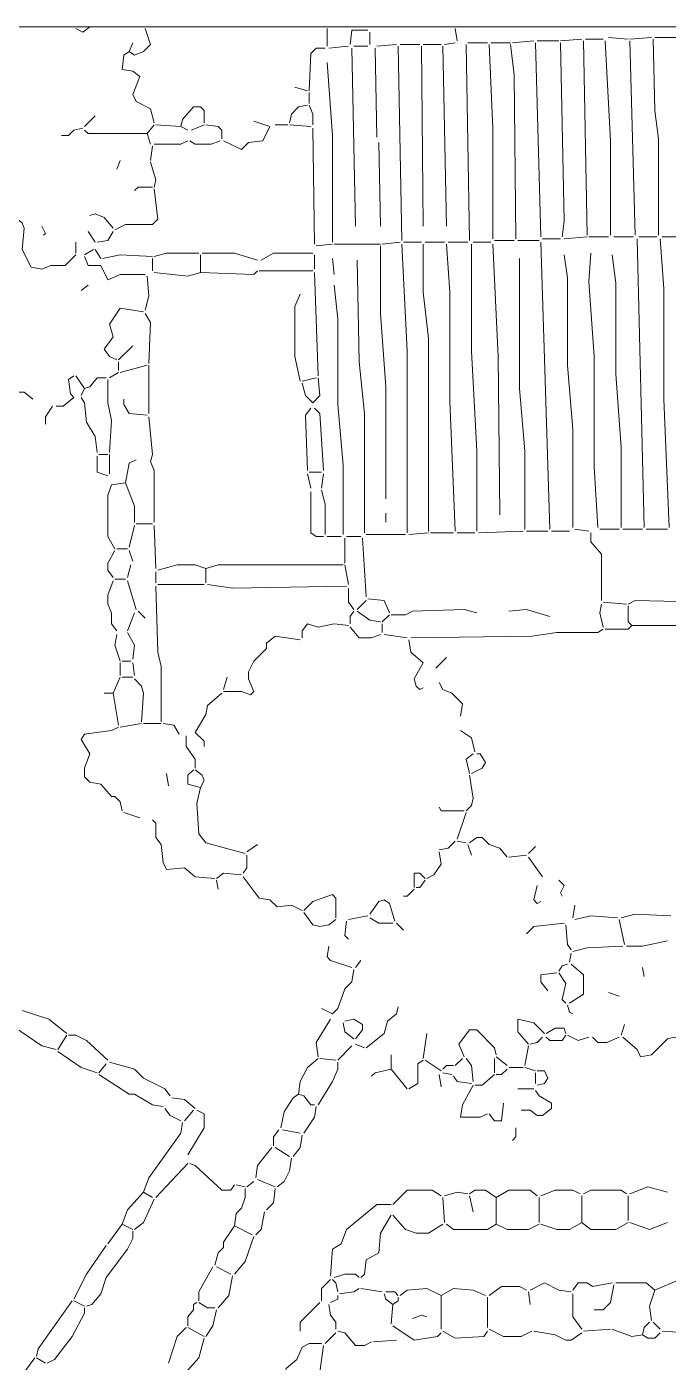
# Model space of a CAD drawing. Header units: millimetres. Extents: x 0 to 150953, y 0 to 85148.
# Drawn here: x 47772 to 58618, y 62566 to 85148 of the extents above; entities that cross this region are included whole.
import ezdxf

# ---------------------------------------------------------------- set-up
doc = ezdxf.new("R2010")
doc.units = ezdxf.units.MM
doc.layers.add('ANNOTATION', color=3, linetype='CONTINUOUS', lineweight=0, plot=False)
doc.layers.add('LINEWORK', color=7, linetype='CONTINUOUS', lineweight=0, plot=False)

msp = doc.modelspace()

# ---------------------------------------------------------------- linework, layer by layer
at = {"layer": 'ANNOTATION'}
msp.add_lwpolyline([(0, 0), (150952.665, 0), (150952.665, 85148.15), (0, 85148.15)], close=True, dxfattribs=at)
at = {"layer": 'LINEWORK'}
for points in [[(48841.17, 85148.15), (48720.651, 85057.759), (48600.131, 85118.022)], [(49775.212, 85118.022), (49865.603, 84846.849), (49745.078, 84726.324), (49594.43, 84666.067), (49504.039, 84726.324)], [(52848.5, 85118.022), (52848.5, 84816.715)], [(53541.492, 85087.888), (53270.32, 85087.888), (53240.191, 84846.849)], [(53571.626, 85057.759), (53571.626, 84846.849)], [(55017.879, 85118.022), (55048.008, 84907.106)], [(57157.125, 84937.24), (56795.562, 84907.106)], [(57217.387, 84937.24), (57518.688, 84937.24)], [(57609.079, 84967.368), (57940.514, 84937.24)], [(58332.206, 84967.368), (57970.642, 84937.24)], [(58362.34, 84937.24), (58392.468, 83732.025), (58452.73, 83249.943), (58452.73, 81622.908)], [(58392.468, 84967.368), (58754.031, 84967.368)], [(49504.039, 84726.324), (49413.649, 84666.067), (49383.515, 84425.023), (49564.296, 84394.895), (49684.821, 84304.504), (49564.296, 84003.198), (49624.559, 83882.679), (49865.603, 83762.159), (49925.86, 83521.115)], [(49564.296, 84876.978), (49504.039, 84726.324)], [(52818.366, 84786.587), (52667.718, 84786.587), (52577.327, 84696.196), (52547.193, 84063.46)], [(53210.063, 84816.715), (52878.628, 84786.587)], [(53270.32, 84786.587), (53330.582, 81773.561)], [(53300.454, 84816.715), (53541.492, 84816.715)], [(53662.017, 84786.587), (53692.146, 83280.071)], [(54023.58, 84846.849), (53692.146, 84816.715)], [(54053.709, 84816.715), (54113.971, 81532.517)], [(54083.837, 84846.849), (54415.272, 84846.849)], [(54445.401, 84816.715), (54475.534, 81773.561)], [(54475.534, 84846.849), (54776.835, 84846.849)], [(54806.964, 84816.715), (54867.226, 81773.561)], [(55017.879, 84876.978), (54837.098, 84846.849)], [(55198.661, 84846.849), (55258.918, 81532.517)], [(55228.789, 84876.978), (55560.224, 84876.978)], [(55590.353, 84846.849), (55650.615, 83430.724), (55650.615, 81562.646)], [(55620.481, 84876.978), (55951.916, 84876.978)], [(55951.916, 84846.849), (56012.178, 84334.633), (56042.307, 81562.646)], [(56343.608, 84907.106), (55982.044, 84876.978)], [(56373.742, 84876.978), (56464.132, 81592.78)], [(56403.87, 84907.106), (56765.433, 84907.106)], [(56795.562, 84876.978), (56855.824, 81863.952), (56825.696, 81592.78)], [(57187.259, 84907.106), (57247.516, 81622.908)], [(57548.822, 84907.106), (57639.213, 83219.814), (57639.213, 81622.908)], [(57970.642, 84907.106), (58061.033, 81622.908)], [(52848.5, 84545.543), (52938.891, 83310.205), (52938.891, 81502.389)], [(52306.155, 84123.723), (52517.065, 84063.46)], [(52547.193, 84033.332), (52547.193, 83852.55)], [(50769.511, 83521.115), (50769.511, 83732.025), (50709.249, 83792.288), (50588.729, 83792.288), (50407.948, 83581.378), (50377.814, 83460.853)], [(52517.065, 83822.416), (52366.412, 83792.288), (52245.892, 83671.768), (52215.764, 83521.115)], [(52547.193, 83822.416), (52607.456, 83671.768), (52607.456, 83490.987)], [(48931.561, 83641.635), (48750.779, 83460.853)], [(48720.651, 83430.724), (48569.997, 83400.596), (48479.607, 83310.205), (48359.087, 83310.205)], [(48750.779, 83400.596), (48811.041, 83340.334), (49805.34, 83340.334)], [(49925.86, 83490.987), (49805.34, 83340.334)], [(49805.34, 83340.334), (49865.603, 83159.552)], [(49955.994, 83490.987), (50377.814, 83460.853)], [(50377.814, 83460.853), (50498.338, 83400.596)], [(50769.511, 83490.987), (50558.595, 83400.596)], [(50799.639, 83490.987), (51010.549, 83460.853), (51070.812, 83400.596), (51070.812, 83249.943)], [(51884.329, 83460.853), (51763.81, 83219.814), (51522.766, 83189.68), (51402.247, 83069.161), (51100.94, 83219.814)], [(51613.157, 83551.244), (51884.329, 83460.853)], [(51974.72, 83490.987), (52185.63, 83490.987)], [(52215.764, 83490.987), (52577.327, 83460.853)], [(52607.456, 83430.724), (52637.584, 81472.255)], [(49895.731, 83129.424), (49865.603, 82888.38)], [(50498.338, 83219.814), (50377.814, 83159.552), (49925.86, 83159.552)], [(50528.467, 83219.814), (50618.858, 83159.552), (50890.03, 83159.552), (51040.683, 83219.814)], [(53722.274, 83189.68), (53752.408, 81773.561)], [(49353.386, 82888.38), (49293.124, 82737.726)], [(49865.603, 82858.251), (49955.994, 82556.945), (49925.86, 82436.425)], [(49895.731, 82436.425), (49654.687, 82436.425), (49594.43, 82376.163)], [(49925.86, 82406.297), (49986.122, 81894.081), (49895.731, 81803.69), (49443.777, 81803.69), (49262.995, 81713.299)], [(48841.17, 81954.343), (48931.561, 81984.471), (49082.214, 81924.209), (49232.867, 81743.427)], [(47575.698, 81924.209), (47696.223, 81833.818), (47726.352, 81743.427), (47696.223, 81381.864), (47846.871, 81080.563), (48027.652, 81050.435), (48178.306, 81110.692), (48419.35, 81110.692), (48600.131, 81291.473)], [(48027.652, 81773.561), (48087.915, 81653.037), (48057.786, 81622.908)], [(48811.041, 81683.17), (48931.561, 81502.389)], [(49232.867, 81683.17), (49142.476, 81532.517), (48961.695, 81502.389)], [(55680.744, 81532.517), (56012.178, 81532.517)], [(56072.435, 81532.517), (56433.998, 81532.517)], [(56494.261, 81562.646), (56795.562, 81562.646)], [(57247.516, 81592.78), (56855.824, 81562.646)], [(57277.65, 81592.78), (57609.079, 81592.78)], [(57699.47, 81592.78), (58030.905, 81592.78)], [(58091.167, 81562.646), (58211.686, 76681.542)], [(58121.296, 81592.78), (58422.596, 81592.78)], [(58482.859, 81562.646), (58543.121, 80719), (58543.121, 78850.921), (58633.512, 76681.542)], [(58512.987, 81592.78), (58814.294, 81592.78)], [(48600.131, 81502.389), (48600.131, 81321.607)], [(48901.432, 81381.864), (48750.779, 81291.473)], [(48931.561, 81381.864), (49021.951, 81231.216)], [(50679.12, 81321.607), (50136.775, 81321.607), (49925.86, 81261.345)], [(50739.377, 81321.607), (51281.722, 81321.607), (51673.419, 81201.082)], [(52607.456, 81321.607), (51944.592, 81321.607), (51733.676, 81201.082)], [(52938.891, 81472.255), (52667.718, 81442.126)], [(52969.019, 81472.255), (53752.408, 81472.255)], [(53752.408, 81442.126), (53752.408, 80297.174), (53842.799, 79061.837), (53842.799, 77163.63)], [(54083.837, 81502.389), (53782.536, 81472.255)], [(54113.971, 81472.255), (54204.362, 79664.439), (54204.362, 76591.151)], [(54144.1, 81502.389), (54445.401, 81502.389)], [(54475.534, 81472.255), (54475.534, 80658.738), (54565.925, 79875.354), (54565.925, 76621.285)], [(54505.663, 81502.389), (54837.098, 81502.389)], [(54867.226, 81472.255), (54927.489, 80658.738), (54927.489, 78820.793), (55017.879, 76621.285)], [(54897.355, 81502.389), (55228.789, 81502.389)], [(55289.052, 81472.255), (55289.052, 79664.439), (55379.443, 77977.147), (55379.443, 76621.285)], [(55319.18, 81502.389), (55620.481, 81502.389)], [(55650.615, 81472.255), (55741.006, 79574.048), (55771.134, 76892.457)], [(56464.132, 81502.389), (56614.78, 76651.413)], [(57307.778, 81321.607), (57277.65, 80839.519), (57368.041, 79574.048), (57368.041, 77705.975), (57428.297, 76681.542)], [(48750.779, 81261.345), (48811.041, 81110.692), (49021.951, 81110.692)], [(49021.951, 81110.692), (49142.476, 80869.653)], [(49895.731, 81261.345), (49353.386, 81291.473), (49052.085, 81231.216)], [(49895.731, 81231.216), (49895.731, 81020.301)], [(50709.249, 81291.473), (50709.249, 80990.172)], [(52637.584, 81291.473), (52637.584, 81050.435)], [(52938.891, 81231.216), (52969.019, 80960.044)], [(53360.711, 81201.082), (53390.845, 79483.657), (53481.235, 78609.883), (53481.235, 76591.151)], [(56102.569, 81231.216), (56102.569, 79031.703), (56192.96, 77977.147), (56192.96, 76651.413)], [(56855.824, 81291.473), (56916.087, 80899.782), (56916.087, 79423.4), (57006.477, 78338.71), (57006.477, 76681.542)], [(57669.341, 81291.473), (57729.604, 80809.391), (57729.604, 79272.747), (57819.995, 78037.404), (57819.995, 76681.542)], [(49775.212, 80960.044), (49353.386, 80960.044), (49142.476, 80869.653)], [(49805.34, 80929.91), (49835.469, 80598.481), (49775.212, 80357.437)], [(49925.86, 80990.172), (50498.338, 80929.91), (50709.249, 80990.172)], [(51673.419, 81020.301), (51613.157, 80960.044), (50709.249, 80990.172)], [(51703.548, 81020.301), (52607.456, 81020.301)], [(52637.584, 80990.172), (52697.847, 79242.618)], [(48811.041, 80779.262), (48690.522, 80688.871)], [(52396.546, 80628.609), (52306.155, 80417.699), (52306.155, 79574.048), (52396.546, 79152.228)], [(52969.019, 80779.262), (53029.281, 80206.783), (53029.281, 78760.53), (53119.672, 77736.103), (53119.672, 76561.022)], [(49745.078, 80327.308), (49353.386, 80387.565), (49172.605, 80116.393), (49232.867, 79905.483), (49082.214, 79694.573), (49172.605, 79574.048), (49293.124, 79513.791)], [(49775.212, 80297.174), (49865.603, 80146.527), (49835.469, 79453.528)], [(49564.296, 79754.829), (49323.258, 79513.791)], [(49323.258, 79302.875), (49172.605, 79212.484)], [(49323.258, 79483.657), (49323.258, 79333.009)], [(49805.34, 79423.4), (49353.386, 79302.875)], [(49835.469, 79423.4), (49835.469, 78609.883)], [(48569.997, 79242.618), (48479.607, 79182.356), (48509.741, 78941.312), (48569.997, 78881.055)], [(48600.131, 79242.618), (48750.779, 79031.703)], [(49112.342, 79212.484), (48961.695, 79212.484), (48841.17, 79061.837), (48750.779, 79031.703)], [(49142.476, 79182.356), (49142.476, 78790.664), (49202.733, 78489.358), (49172.605, 77947.013)], [(52667.718, 79212.484), (52426.674, 79152.228)], [(52426.674, 79122.094), (52486.936, 78911.184), (52607.456, 78790.664)], [(52697.847, 79212.484), (52727.975, 78911.184), (52607.456, 78790.664)], [(47575.698, 78971.446), (47726.352, 78971.446), (47877.005, 78850.921)], [(48569.997, 78881.055), (48389.216, 78730.402), (48268.696, 78730.402)], [(48750.779, 79031.703), (48690.522, 78911.184)], [(48690.522, 78881.055), (48750.779, 78790.664), (48780.913, 78459.229), (48931.561, 78218.185), (48961.695, 77947.013)], [(49413.649, 78850.921), (49413.649, 78760.53), (49504.039, 78609.883), (49805.34, 78579.749)], [(48208.434, 78730.402), (48087.915, 78549.62), (48087.915, 78429.101)], [(52577.327, 78700.274), (52486.936, 78579.749), (52517.065, 77645.712)], [(52637.584, 78700.274), (52727.975, 78609.883), (52788.237, 77645.712)], [(49835.469, 78549.62), (49895.731, 77916.885), (49865.603, 77796.365), (49925.86, 77645.712), (49925.86, 76771.932)], [(48991.823, 77916.885), (49142.476, 77916.885)], [(49172.605, 77916.885), (49172.605, 77585.45)], [(48961.695, 77886.756), (48961.695, 77615.584), (49142.476, 77555.321)], [(49624.559, 77826.494), (49504.039, 77766.231), (49443.777, 77434.802)], [(52517.065, 77585.45), (52577.327, 77344.411)], [(52547.193, 77615.584), (52758.109, 77615.584)], [(52788.237, 77585.45), (52758.109, 77344.411)], [(49202.733, 77404.668), (49142.476, 77223.886), (49142.476, 76530.894), (49262.995, 76319.978)], [(49443.777, 77434.802), (49202.733, 77404.668)], [(49443.777, 77434.802), (49594.43, 77043.105), (49594.43, 76771.932)], [(52577.327, 77284.149), (52577.327, 76591.151), (52667.718, 76530.894), (52788.237, 76530.894)], [(52758.109, 77314.277), (52818.366, 77073.239), (52818.366, 76561.022)], [(53842.799, 76922.586), (53842.799, 76771.932)], [(49594.43, 76711.676), (49504.039, 76350.112)], [(49624.559, 76741.804), (49895.731, 76741.804)], [(49925.86, 76711.676), (49955.994, 75988.549)], [(53511.364, 76561.022), (54174.228, 76561.022)], [(54565.925, 76591.151), (54234.49, 76561.022)], [(54596.054, 76591.151), (54987.745, 76591.151)], [(55048.008, 76591.151), (55349.309, 76591.151)], [(56162.826, 76621.285), (55409.571, 76591.151)], [(56223.088, 76621.285), (56584.652, 76621.285)], [(56644.914, 76621.285), (56946.215, 76621.285)], [(57036.606, 76651.413), (57277.65, 76621.285)], [(57307.778, 76591.151), (57307.778, 76440.503), (57488.56, 76229.587), (57488.56, 75446.204)], [(57458.431, 76651.413), (57789.861, 76651.413)], [(57850.123, 76651.413), (58181.558, 76651.413)], [(58241.815, 76651.413), (58603.378, 76651.413)], [(52848.5, 76530.894), (53089.538, 76530.894)], [(53149.801, 76500.76), (53149.801, 76078.94)], [(53179.929, 76530.894), (53420.973, 76530.894)], [(53451.102, 76500.76), (53511.364, 75506.461)], [(49262.995, 76289.85), (49142.476, 76078.94), (49142.476, 75958.415), (49232.867, 75837.896)], [(49293.124, 76319.978), (49473.906, 76319.978)], [(49504.039, 76289.85), (49564.296, 76109.068)], [(49534.168, 76048.806), (49473.906, 75837.896)], [(49955.994, 75928.287), (49955.994, 75747.505)], [(50799.639, 75988.549), (50618.858, 76048.806), (50317.557, 76048.806), (49986.122, 75958.415)], [(53119.672, 76048.806), (51010.549, 76048.806), (50799.639, 75988.549)], [(50799.639, 75988.549), (50799.639, 75747.505)], [(53149.801, 76048.806), (53210.063, 75717.377)], [(49232.867, 75777.633), (49142.476, 75536.595), (49142.476, 75385.942), (49202.733, 75235.289), (49202.733, 75054.507), (49293.124, 74933.988)], [(49262.995, 75807.767), (49443.777, 75807.767)], [(49473.906, 75777.633), (49624.559, 75295.551)], [(49955.994, 75687.243), (49986.122, 74572.424), (50046.384, 74331.38), (50046.384, 73397.344)], [(49986.122, 75717.377), (50769.511, 75717.377)], [(50829.768, 75717.377), (51251.593, 75657.114), (53179.929, 75687.243)], [(53210.063, 75657.114), (53210.063, 75416.07), (53300.454, 75295.551)], [(53511.364, 75446.204), (53360.711, 75295.551)], [(53541.492, 75476.333), (53812.665, 75446.204), (53903.056, 75235.289)], [(59266.248, 75416.07), (58061.033, 75446.204), (57940.514, 75385.942)], [(49594.43, 75235.289), (49473.906, 74933.988)], [(49654.687, 75265.422), (49775.212, 75144.898)], [(53300.454, 75265.422), (53240.191, 75175.032), (53240.191, 75054.507)], [(53360.711, 75265.422), (53571.626, 75114.769), (53752.408, 75084.641)], [(53903.056, 75205.16), (53782.536, 75084.641)], [(55379.443, 75235.289), (55168.527, 75295.551), (54294.753, 75265.422), (54174.228, 75205.16), (53933.19, 75205.16)], [(55921.788, 75265.422), (56223.088, 75295.551), (56614.78, 75175.032)], [(57488.56, 75385.942), (57458.431, 75235.289), (57518.688, 74994.25)], [(57518.688, 75416.07), (57910.386, 75385.942)], [(57940.514, 75355.813), (57940.514, 75084.641), (58000.776, 75024.378)], [(53210.063, 75024.378), (52969.019, 75054.507), (52697.847, 74994.25), (52517.065, 75054.507), (52426.674, 74933.988), (52426.674, 74813.468)], [(53240.191, 74994.25), (53390.845, 74813.468), (53601.755, 74813.468), (53752.408, 74873.725)], [(53782.536, 75054.507), (53782.536, 74903.859)], [(58000.776, 75024.378), (57940.514, 74964.116), (57548.822, 74964.116)], [(58000.776, 75024.378), (59085.466, 75024.378)], [(49293.124, 74873.725), (49262.995, 74692.944), (49353.386, 74421.771)], [(49473.906, 74903.859), (49594.43, 74692.944), (49564.296, 74451.905)], [(52396.546, 74783.334), (51974.72, 74843.597), (51824.067, 74723.078), (51824.067, 74632.687), (51613.157, 74421.771), (51522.766, 74240.99), (51522.766, 74120.47), (51613.157, 73909.56), (51552.894, 73849.298), (51402.247, 73909.56), (51100.94, 73909.56)], [(53812.665, 74873.725), (54204.362, 74813.468)], [(54234.49, 74783.334), (54264.619, 74572.424), (54475.534, 74391.643), (54324.881, 74120.47), (54355.01, 73999.951), (54415.272, 73939.689), (54475.534, 73969.817)], [(57518.688, 74964.116), (57428.297, 74903.859), (56735.305, 74903.859), (56313.479, 74843.597), (54264.619, 74813.468)], [(49353.386, 74391.643), (49353.386, 74180.733)], [(49383.515, 74421.771), (49534.168, 74421.771)], [(49564.296, 74391.643), (49594.43, 74180.733)], [(54867.226, 74482.034), (54686.445, 74301.252)], [(49353.386, 74150.599), (49232.867, 73879.426)], [(49383.515, 74150.599), (49564.296, 74150.599)], [(49594.43, 74120.47), (49714.95, 73999.951), (49745.078, 73879.426), (49714.95, 73397.344)], [(51161.203, 74150.599), (51100.94, 73939.689)], [(49082.214, 73879.426), (49232.867, 73879.426)], [(49232.867, 73879.426), (49323.258, 73337.081)], [(51070.812, 73879.426), (50829.768, 73668.516), (50799.639, 73517.863), (50618.858, 73216.562)], [(54746.707, 74060.208), (54806.964, 73939.689), (54957.617, 73879.426), (55138.399, 73698.645), (55108.27, 73487.735)], [(49323.258, 73306.953), (49202.733, 73246.691), (48750.779, 73186.434), (48690.522, 73096.043), (48841.17, 72854.999), (48750.779, 72613.955), (48750.779, 72463.307), (48841.17, 72372.916), (49021.951, 72342.782), (49202.733, 72131.872), (49262.995, 72131.872), (49353.386, 72041.481), (49383.515, 71890.828)], [(49714.95, 73367.215), (49353.386, 73306.953)], [(49745.078, 73367.215), (50046.384, 73367.215)], [(50076.513, 73367.215), (50257.294, 73337.081), (50347.685, 73186.434)], [(50618.858, 73216.562), (50769.511, 73065.909), (50769.511, 72975.518)], [(55108.27, 73246.691), (55289.052, 73126.171), (55349.309, 72885.127)], [(50468.205, 73156.3), (50468.205, 72975.518), (50618.858, 72764.608), (50618.858, 72613.955)], [(55319.18, 72854.999), (55198.661, 72764.608), (55258.918, 72523.564)], [(55379.443, 72854.999), (55439.699, 72854.999), (55530.09, 72704.346), (55469.833, 72613.955), (55289.052, 72523.564)], [(50136.775, 72523.564), (50166.904, 72312.654)], [(50588.729, 72583.826), (50498.338, 72493.436), (50498.338, 72342.782), (50709.249, 72282.525)], [(50618.858, 72583.826), (50739.377, 72493.436), (50769.511, 72403.045), (50709.249, 72282.525)], [(55258.918, 72493.436), (55319.18, 72101.744), (55289.052, 71981.219), (55198.661, 71890.828)], [(50709.249, 72282.525), (50648.986, 72011.353), (50679.12, 71499.137), (50799.639, 71348.483), (51462.504, 71167.702)], [(49413.649, 71860.7), (49684.821, 71770.309)], [(54746.707, 71951.091), (54776.835, 71890.828), (55168.527, 71890.828)], [(55198.661, 71860.7), (55048.008, 71408.746)], [(49895.731, 71740.181), (49955.994, 71679.918), (49955.994, 71438.874), (50046.384, 71318.355), (50076.513, 71017.054), (50136.775, 70896.529), (50438.076, 70926.663), (50618.858, 70776.01), (50950.293, 70745.882)], [(55017.879, 71378.617), (54897.355, 71258.093), (54746.707, 71227.964)], [(55048.008, 71378.617), (55198.661, 71348.483)], [(55258.918, 71348.483), (55379.443, 71438.874), (55469.833, 71438.874), (55590.353, 71318.355), (55771.134, 71258.093), (55891.654, 71107.445)], [(51492.637, 71137.573), (51492.637, 70926.663), (51432.375, 70836.272)], [(51673.419, 71318.355), (51492.637, 71197.836)], [(54746.707, 71197.836), (54776.835, 70986.92)], [(55228.789, 71318.355), (55289.052, 71137.573)], [(56223.088, 71137.573), (55921.788, 71107.445)], [(56373.742, 71288.226), (56253.217, 71167.702)], [(54776.835, 70986.92), (54656.316, 70806.138), (54535.791, 70745.882)], [(56253.217, 71107.445), (56494.261, 70776.01)], [(51402.247, 70806.138), (51100.94, 70836.272), (50980.421, 70745.882)], [(50980.421, 70715.748), (51010.549, 70565.1)], [(51432.375, 70776.01), (51703.548, 70414.447), (51884.329, 70384.318), (52004.848, 70263.794), (52245.892, 70293.927), (52426.674, 70203.537)], [(54505.663, 70745.882), (54415.272, 70836.272), (54324.881, 70836.272), (54324.881, 70595.228)], [(54505.663, 70715.748), (54415.272, 70595.228), (54355.01, 70595.228)], [(56765.433, 70715.748), (56855.824, 70625.357), (56795.562, 70504.838), (56825.696, 70444.575)], [(52456.803, 70203.537), (52607.456, 70354.184), (52938.891, 70474.709), (52999.147, 70414.447), (52999.147, 70083.012)], [(54324.881, 70565.1), (54204.362, 70444.575), (54144.1, 70444.575)], [(56403.87, 70625.357), (56343.608, 70384.318), (56403.87, 70324.056), (56464.132, 70354.184)], [(53812.665, 70384.318), (53722.274, 70354.184), (53571.626, 70143.274)], [(53812.665, 70384.318), (53903.056, 70324.056), (53993.446, 70022.755)], [(57036.606, 70293.927), (57006.477, 70083.012)], [(52456.803, 70173.403), (52607.456, 69962.493), (52727.975, 69932.364), (52878.628, 69962.493), (52999.147, 70052.883)], [(53179.929, 70022.755), (53149.801, 69781.711), (53210.063, 69721.449)], [(53541.492, 70113.146), (53210.063, 70052.883)], [(53571.626, 70083.012), (53722.274, 69992.621), (53963.318, 69992.621)], [(57759.732, 70083.012), (57307.778, 70113.146), (57036.606, 70052.883)], [(57789.861, 70052.883), (57880.252, 69631.058)], [(58663.64, 70113.146), (58061.033, 70143.274), (57819.995, 70083.012)], [(54023.58, 69992.621), (54144.1, 69872.102)], [(56855.824, 69992.621), (56343.608, 69932.364), (56223.088, 69811.839)], [(56885.953, 69962.493), (56916.087, 69631.058), (56976.343, 69540.667)], [(52878.628, 69600.929), (52848.5, 69420.148), (52908.757, 69359.885), (53270.32, 69239.366)], [(57850.123, 69600.929), (57247.516, 69570.801), (57006.477, 69510.539)], [(58603.378, 69691.32), (58181.558, 69600.929), (57910.386, 69600.929)], [(53420.973, 69359.885), (53330.582, 69239.366)], [(56976.343, 69480.41), (56946.215, 69329.757)], [(53300.454, 69209.238), (53270.32, 68998.322), (53149.801, 68877.803), (53029.281, 68546.368), (52938.891, 68455.977)], [(56735.305, 69148.975), (56464.132, 69118.847), (56464.132, 68998.322), (56584.652, 68847.674)], [(56916.087, 69299.629), (56825.696, 69269.495), (56765.433, 69179.104)], [(56765.433, 69148.975), (56885.953, 68968.194), (56825.696, 68697.021), (56885.953, 68636.759)], [(56976.343, 69299.629), (57187.259, 69118.847), (57187.259, 68787.412), (56946.215, 68636.759)], [(58181.558, 69239.366), (58211.686, 69088.713)], [(57609.079, 68817.54), (57789.861, 68757.284)], [(47696.223, 68516.24), (48148.177, 68365.586), (48449.478, 68124.548)], [(52758.109, 68546.368), (52938.891, 68455.977)], [(54053.709, 68576.502), (54023.58, 68455.977), (53872.927, 68335.458), (53812.665, 68124.548), (53511.364, 67883.504)], [(56916.087, 68606.63), (56946.215, 68486.111), (57006.477, 68455.977)], [(47545.57, 68245.067), (48027.652, 67913.632), (48268.696, 67853.375)], [(52908.757, 68365.586), (52667.718, 67973.895), (52697.847, 67732.851)], [(53119.672, 68305.33), (53149.801, 68154.676), (53300.454, 68034.157)], [(53149.801, 68335.458), (53300.454, 68365.586), (53451.102, 68275.196), (53451.102, 68184.805), (53330.582, 68034.157)], [(56524.389, 68124.548), (56343.608, 68305.33), (56072.435, 68365.586), (56072.435, 68154.676), (56253.217, 67943.766)], [(56554.523, 68124.548), (56705.171, 68214.939), (56855.824, 68214.939), (56885.953, 68124.548)], [(57880.252, 68275.196), (57819.995, 68094.414)], [(48449.478, 68094.414), (48298.825, 67853.375)], [(48479.607, 68094.414), (48600.131, 68094.414), (48780.913, 68004.023), (49142.476, 67672.594)], [(54535.791, 68124.548), (54475.534, 67702.722)], [(55710.872, 67762.985), (55680.744, 67883.504), (55379.443, 68184.805), (55258.918, 68184.805), (55078.136, 67943.766), (55168.527, 67732.851)], [(56494.261, 68064.285), (56403.87, 67973.895), (56283.351, 67943.766)], [(56885.953, 68094.414), (56825.696, 68004.023), (56614.78, 68004.023), (56554.523, 68064.285)], [(56916.087, 68094.414), (57096.868, 68004.023), (57277.65, 68064.285)], [(57337.907, 68064.285), (57428.297, 67973.895), (57578.951, 67973.895), (57789.861, 68064.285)], [(57850.123, 68064.285), (58091.167, 67853.375), (58151.424, 67732.851), (58332.206, 67762.985), (58603.378, 68034.157), (58723.903, 68064.285), (58964.941, 68004.023)], [(48298.825, 67823.241), (48690.522, 67552.069), (48961.695, 67461.678)], [(53270.32, 67913.632), (53029.281, 67672.594)], [(53330.582, 67943.766), (53481.235, 67883.504)], [(53933.19, 67762.985), (53933.19, 67521.941)], [(56253.217, 67913.632), (56192.96, 67582.203)], [(49112.342, 67612.331), (48991.823, 67461.678)], [(49172.605, 67642.46), (49594.43, 67521.941), (49745.078, 67371.287), (50106.641, 67190.506), (50197.032, 67069.987)], [(52697.847, 67702.722), (52517.065, 67552.069), (52396.546, 67311.031), (52366.412, 67100.115)], [(53029.281, 67642.46), (53029.281, 67521.941), (52938.891, 67311.031), (52697.847, 66919.333)], [(52727.975, 67702.722), (52999.147, 67672.594)], [(54475.534, 67672.594), (54385.144, 67612.331), (54385.144, 67280.897), (54234.49, 67190.506)], [(54505.663, 67672.594), (54776.835, 67491.812)], [(54987.745, 67582.203), (54867.226, 67582.203), (54806.964, 67521.941)], [(55138.399, 67702.722), (55017.879, 67582.203)], [(55198.661, 67702.722), (55289.052, 67582.203), (55319.18, 67311.031)], [(55680.744, 67702.722), (55680.744, 67461.678)], [(55710.872, 67732.851), (55891.654, 67582.203)], [(55921.788, 67552.069), (56162.826, 67552.069)], [(56192.96, 67552.069), (56373.742, 67491.812)], [(48991.823, 67431.55), (49504.039, 67100.115), (49594.43, 67100.115), (49895.731, 66919.333), (50076.513, 66889.205)], [(53933.19, 67521.941), (53662.017, 67461.678), (53601.755, 67401.421)], [(53933.19, 67521.941), (54204.362, 67190.506)], [(54746.707, 67431.55), (54776.835, 67220.64)], [(54806.964, 67461.678), (54957.617, 67431.55)], [(54987.745, 67401.421), (55048.008, 67311.031), (55289.052, 67280.897)], [(55680.744, 67431.55), (55469.833, 67250.768), (55349.309, 67250.768)], [(55891.654, 67521.941), (55801.263, 67431.55), (55710.872, 67431.55)], [(56373.742, 67461.678), (56373.742, 67280.897)], [(56403.87, 67491.812), (56524.389, 67491.812), (56584.652, 67371.287), (56524.389, 67280.897), (56403.87, 67250.768)], [(52366.412, 67100.115), (52276.021, 67039.858), (52125.373, 66798.814), (52065.111, 66527.642)], [(52366.412, 67100.115), (52456.803, 67069.987), (52577.327, 66919.333), (52637.584, 66919.333)], [(55319.18, 67250.768), (55138.399, 66919.333), (55108.27, 66708.423)], [(56072.435, 67190.506), (56343.608, 67190.506)], [(56373.742, 67160.377), (56433.998, 67069.987), (56644.914, 66949.467), (56644.914, 66859.076), (56494.261, 66738.552), (56403.87, 66738.552), (56283.351, 66828.942), (56132.698, 66828.942)], [(50106.641, 66859.076), (50197.032, 66738.552), (50377.814, 66648.161)], [(50227.166, 67039.858), (50438.076, 67009.724), (50618.858, 66859.076)], [(52667.718, 66889.205), (52637.584, 66708.423), (52456.803, 66437.251)], [(55831.397, 66949.467), (55801.263, 66648.161), (55680.744, 66648.161), (55590.353, 66768.686)], [(50588.729, 66828.942), (50438.076, 66648.161)], [(50648.986, 66828.942), (50769.511, 66768.686), (50769.511, 66527.642), (50498.338, 66075.688)], [(55560.224, 66768.686), (55439.699, 66708.423), (55108.27, 66708.423)], [(50407.948, 66618.032), (50377.814, 66437.251), (49835.469, 65683.996), (49745.078, 65442.952)], [(52034.982, 66497.513), (51944.592, 66376.988), (51944.592, 66226.341)], [(52095.239, 66497.513), (52396.546, 66437.251)], [(52426.674, 66407.122), (52396.546, 66196.207), (52276.021, 66045.559)], [(56042.307, 66527.642), (56042.307, 66376.988), (55982.044, 66316.732)], [(51914.458, 66196.207), (51673.419, 65894.906), (51643.285, 65683.996)], [(51974.72, 66196.207), (52215.764, 66045.559)], [(52245.892, 66015.425), (52215.764, 65804.515), (52125.373, 65623.733), (52004.848, 65533.343)], [(50498.338, 65925.034), (49955.994, 65352.561)], [(50528.467, 65925.034), (50618.858, 65894.906), (51070.812, 65473.08), (51221.465, 65473.08), (51281.722, 65563.471)], [(51462.504, 65503.214), (51462.504, 65352.561), (51402.247, 65171.779), (51311.856, 65081.389), (51281.722, 64870.478)], [(51311.856, 65563.471), (51462.504, 65533.343)], [(51613.157, 65623.733), (51492.637, 65533.343)], [(51673.419, 65653.862), (51974.72, 65533.343)], [(51974.72, 65503.214), (51944.592, 65262.17), (51824.067, 65141.651)], [(58603.378, 65442.952), (58271.949, 65533.343), (57970.642, 65412.823)], [(49745.078, 65442.952), (49473.906, 65141.651), (49383.515, 64900.607)], [(49925.86, 65322.433), (49745.078, 64930.735), (49594.43, 64810.216)], [(49745.078, 65442.952), (49895.731, 65352.561)], [(54776.835, 65382.689), (54626.182, 65473.08), (54204.362, 65473.08), (53963.318, 65232.042)], [(54806.964, 65352.561), (54837.098, 64930.735)], [(55228.789, 65412.823), (55048.008, 65442.952), (54837.098, 65382.689)], [(55258.918, 65412.823), (55349.309, 65473.08), (55530.09, 65473.08), (55710.872, 65352.561)], [(55258.918, 65382.689), (55319.18, 65111.517)], [(56403.87, 65382.689), (56283.351, 65473.08), (55921.788, 65473.08), (55710.872, 65352.561)], [(55710.872, 65352.561), (55710.872, 64900.607)], [(56433.998, 65352.561), (56433.998, 64930.735)], [(57126.997, 65412.823), (57006.477, 65473.08), (56705.171, 65473.08), (56464.132, 65382.689)], [(57157.125, 65382.689), (57157.125, 64930.735)], [(57187.259, 65412.823), (57307.778, 65473.08), (57819.995, 65473.08), (57910.386, 65412.823)], [(57940.514, 65382.689), (57940.514, 64960.869)], [(51793.938, 65111.517), (51733.676, 64810.216), (51643.285, 64719.825)], [(53933.19, 65232.042), (53692.146, 65232.042), (53179.929, 64810.216), (53089.538, 64569.172), (52938.891, 64478.781), (52908.757, 64026.827)], [(53933.19, 65051.26), (53752.408, 64749.954), (53722.274, 64418.524), (53511.364, 64298), (53481.235, 64056.961), (53420.973, 63996.699)], [(53963.318, 65051.26), (54174.228, 64810.216), (54355.01, 64749.954), (54565.925, 64749.954), (54806.964, 64900.607)], [(49383.515, 64900.607), (49142.476, 64569.172)], [(49383.515, 64900.607), (49564.296, 64810.216)], [(51281.722, 64870.478), (51100.94, 64599.306), (51100.94, 64508.915), (51010.549, 64418.524), (50950.293, 64207.609)], [(51281.722, 64870.478), (51583.028, 64719.825)], [(54867.226, 64900.607), (54987.745, 64810.216), (55560.224, 64810.216), (55710.872, 64900.607)], [(55710.872, 64900.607), (55891.654, 64810.216), (56253.217, 64810.216), (56433.998, 64900.607)], [(57157.125, 64930.735), (56946.215, 64810.216), (56735.305, 64810.216), (56464.132, 64900.607)], [(57157.125, 64930.735), (57307.778, 64810.216), (57729.604, 64810.216), (57940.514, 64930.735)], [(57970.642, 64930.735), (58302.077, 64810.216), (58603.378, 64930.735)], [(49564.296, 64780.088), (49564.296, 64659.563), (49473.906, 64478.781), (49112.342, 63996.699), (49021.951, 63725.526), (48871.304, 63544.745), (48780.913, 63514.616)], [(51613.157, 64689.697), (51462.504, 64267.871), (51281.722, 64056.961)], [(49112.342, 64539.044), (48780.913, 64056.961), (48569.997, 63635.135)], [(50920.159, 64177.48), (50679.12, 63755.655), (50679.12, 63605.007)], [(50980.421, 64177.48), (51221.465, 64056.961)], [(51251.593, 64026.827), (51191.331, 63695.398), (51010.549, 63484.482)], [(52908.757, 63966.57), (52758.109, 63815.917), (52758.109, 63605.007)], [(52938.891, 63966.57), (52999.147, 63906.308), (53029.281, 63755.655)], [(52969.019, 63996.699), (53149.801, 64056.961), (53330.582, 64056.961), (53390.845, 63996.699)], [(59055.332, 63815.917), (58814.294, 63966.57), (58392.468, 63785.789)], [(53029.281, 63695.398), (53029.281, 63635.135), (52908.757, 63574.873)], [(53390.845, 63815.917), (53300.454, 63755.655), (53059.41, 63725.526)], [(53420.973, 63815.917), (53782.536, 63755.655)], [(53812.665, 63725.526), (53842.799, 63635.135), (53963.318, 63544.745)], [(53842.799, 63755.655), (53993.446, 63755.655), (54053.709, 63695.398)], [(54083.837, 63695.398), (54204.362, 63785.789), (54535.791, 63815.917), (54776.835, 63695.398)], [(54776.835, 63695.398), (54987.745, 63815.917), (55319.18, 63785.789), (55530.09, 63695.398)], [(54776.835, 63695.398), (54776.835, 63122.919)], [(56223.088, 63785.789), (56102.569, 63846.046), (55801.263, 63846.046), (55590.353, 63695.398)], [(56253.217, 63755.655), (56283.351, 63544.745)], [(56283.351, 63785.789), (56524.389, 63906.308), (56765.433, 63785.789), (56976.343, 63755.655)], [(57669.341, 63906.308), (57337.907, 63846.046), (57247.516, 63906.308), (57096.868, 63906.308), (57006.477, 63785.789)], [(57006.477, 63725.526), (57006.477, 63333.835), (57157.125, 63122.919)], [(57699.47, 63876.179), (57639.213, 63574.873), (57518.688, 63454.354), (57368.041, 63454.354)], [(57729.604, 63906.308), (58241.815, 63906.308), (58392.468, 63785.789)], [(58392.468, 63785.789), (58302.077, 63514.616), (58332.206, 63273.572)], [(48539.869, 63605.007), (47967.396, 62791.49), (47937.262, 62670.965)], [(48750.779, 63484.482), (48750.779, 63394.091), (48539.869, 63002.4), (48238.568, 62610.708), (48118.043, 62550.446)], [(48569.997, 63605.007), (48750.779, 63514.616)], [(50648.986, 63574.873), (50588.729, 63544.745), (50588.729, 63454.354), (50498.338, 63333.835), (50498.338, 63183.181)], [(50679.12, 63574.873), (50829.768, 63484.482), (50950.293, 63484.482)], [(52727.975, 63574.873), (52396.546, 63243.444), (52396.546, 63092.791)], [(52878.628, 63544.745), (52908.757, 63363.963), (52999.147, 63243.444), (52999.147, 63122.919)], [(53963.318, 63544.745), (53933.19, 63213.31)], [(54053.709, 63665.264), (54053.709, 63605.007), (53963.318, 63544.745)], [(55560.224, 63665.264), (55560.224, 63153.053)], [(50980.421, 63454.354), (50920.159, 63183.181), (50799.639, 63002.4)], [(54535.791, 63333.835), (54445.401, 63363.963), (54294.753, 63303.701)], [(58302.077, 63243.444), (58211.686, 63153.053), (58181.558, 63032.528)], [(58362.34, 63243.444), (58482.859, 63122.919)], [(50468.205, 63153.053), (50317.557, 63002.4), (50166.904, 62550.446)], [(50498.338, 63153.053), (50769.511, 63002.4)], [(52999.147, 63062.662), (52818.366, 62881.88)], [(53029.281, 63092.791), (53149.801, 63062.662), (53330.582, 62851.747), (53481.235, 62851.747), (53601.755, 62912.009)], [(53963.318, 63183.181), (54324.881, 62942.137), (54716.573, 63002.4), (54776.835, 63062.662)], [(54806.964, 63092.791), (55017.879, 62972.271), (55499.962, 63002.4), (55560.224, 63092.791)], [(55590.353, 63122.919), (55831.397, 63002.4), (56132.698, 63002.4), (56313.479, 63092.791)], [(56343.608, 63092.791), (56705.171, 63032.528), (56885.953, 62942.137), (56976.343, 62942.137), (57157.125, 63062.662)], [(57639.213, 63122.919), (57187.259, 63092.791)], [(57669.341, 63122.919), (58000.776, 63002.4), (58181.558, 63032.528)], [(58482.859, 63062.662), (58392.468, 62972.271), (58271.949, 62972.271), (58181.558, 63032.528)], [(58512.987, 63092.791), (58964.941, 63062.662)], [(50769.511, 62972.271), (50679.12, 62640.836), (50498.338, 62429.926)], [(52758.109, 62881.88), (52547.193, 62881.88), (52426.674, 62821.618), (52336.283, 62610.708), (52155.502, 62460.055), (52125.373, 62279.273)], [(52788.237, 62851.747), (52727.975, 62399.792), (52667.718, 62219.011), (52547.193, 62098.492)], [(54023.58, 62942.137), (53631.883, 62912.009)], [(47907.133, 62640.836), (47485.308, 62068.363), (47455.179, 61917.71)], [(47937.262, 62640.836), (48087.915, 62550.446)]]:
    msp.add_lwpolyline(points, dxfattribs=at)

doc.saveas('drawing.dxf')
